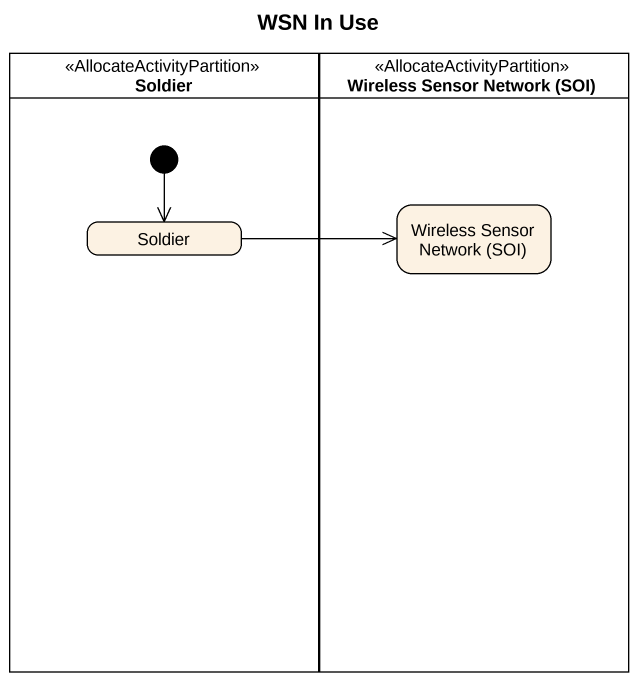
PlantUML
@startuml
title WSN In Use
hide empty description
state Soldier <<AllocateActivityPartition>> {
  state "Soldier" as Soldier_2
  [*] --> Soldier_2
}
state "Wireless Sensor Network (SOI)" as Wireless_Sensor_Network_SOI <<AllocateActivityPartition>> {
  state "Wireless Sensor Network (SOI)" as Wireless_Sensor_Network_SOI_2
}
Soldier_2 -right-> Wireless_Sensor_Network_SOI_2
@enduml
